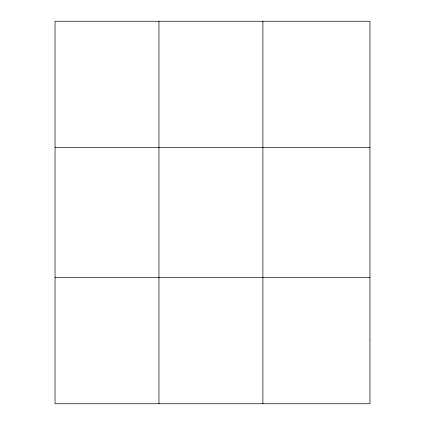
<?xml version="1.0" encoding="UTF-8"?>
<svg xmlns="http://www.w3.org/2000/svg" width="425" height="425" viewBox="0 0 425 425"><rect width="100%" height="100%" fill="white"/><g stroke="black" fill="none" stroke-linecap="round" stroke-linejoin="round"><path stroke-width="0.64" d="M158.966 21.25L158.966 403.75M262.889 21.25L262.889 403.75M55.037 147.475L369.962 147.475M55.037 277.525L369.962 277.525M369.962 340.638L369.962 403.75L55.037 403.75L55.037 21.25L369.962 21.25L369.962 340.638"/></g></svg>
